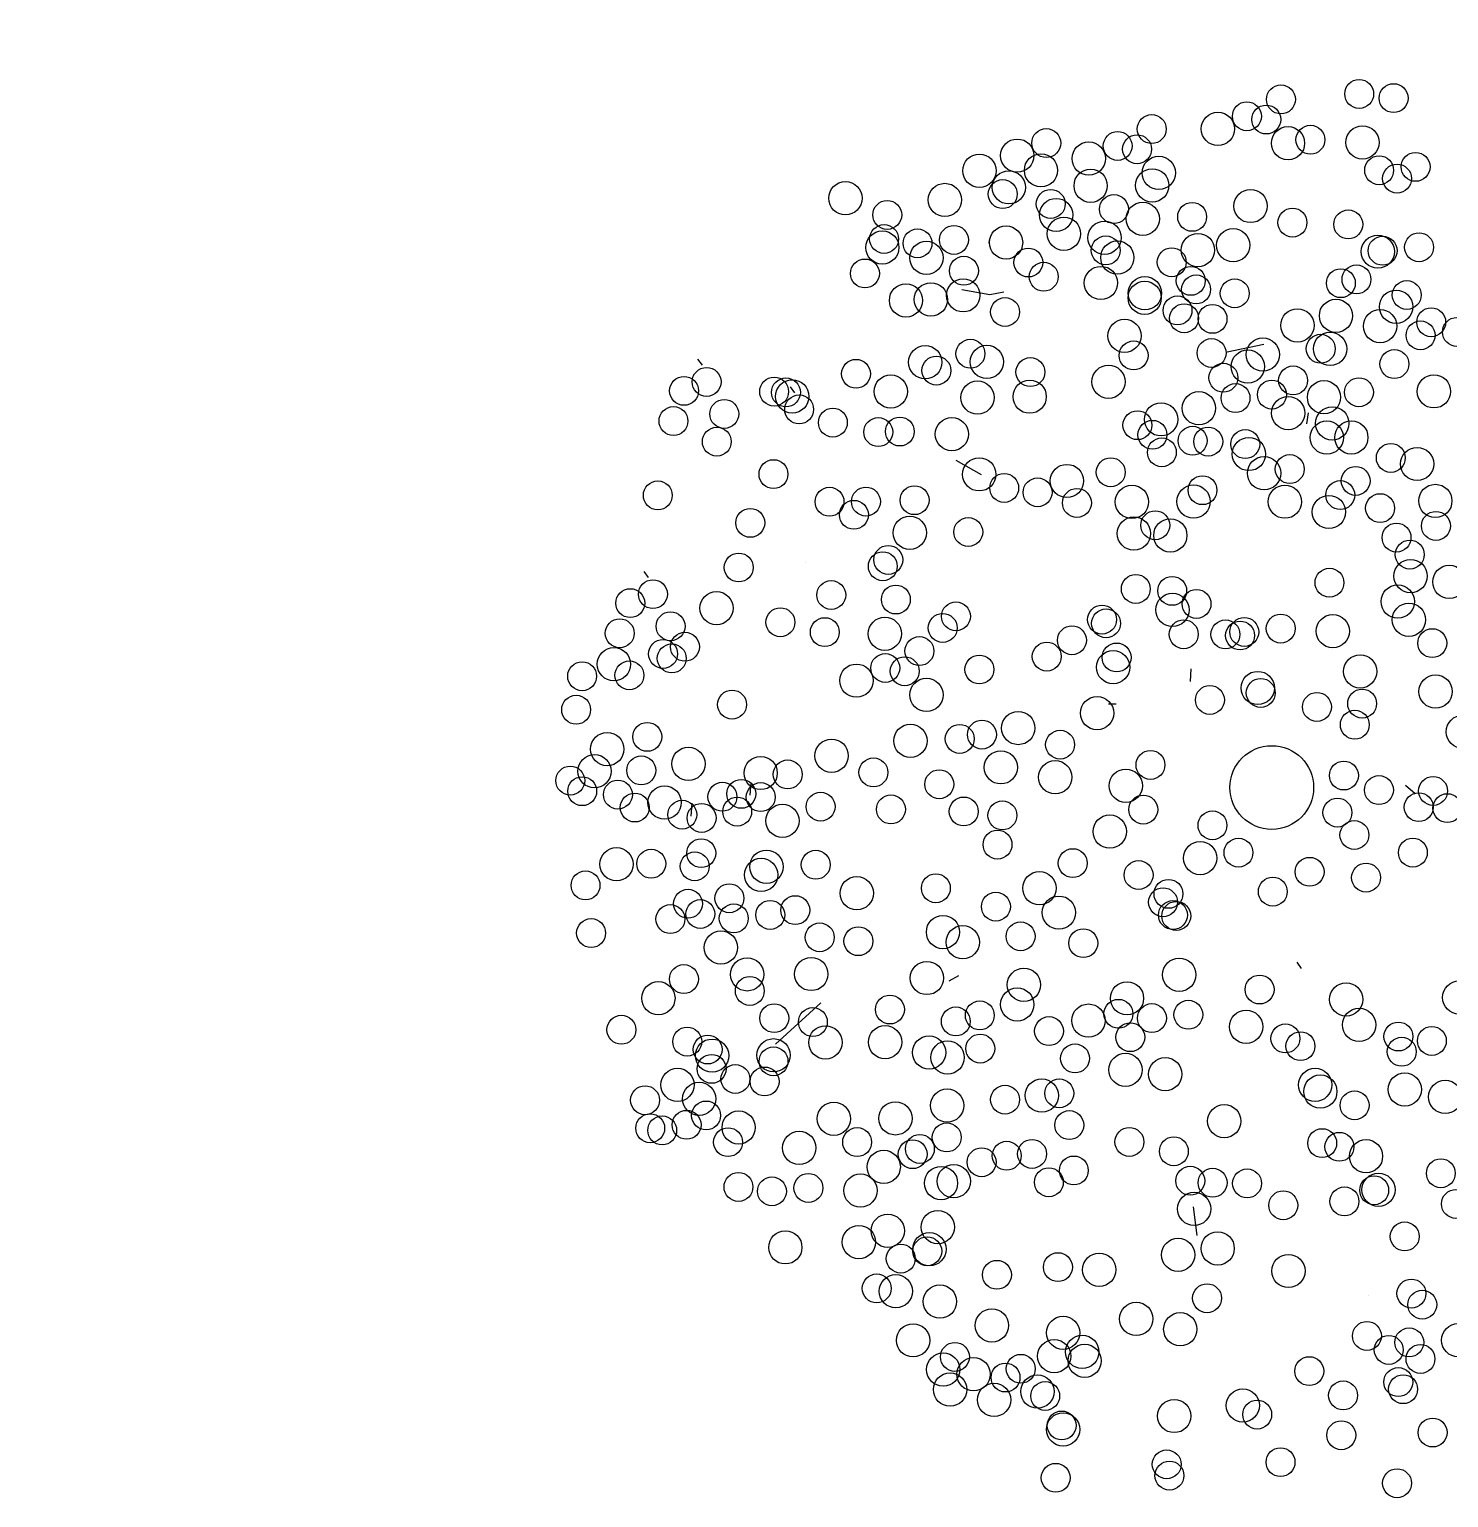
# Model space of a CAD drawing. Header units: millimetres. Extents: x 441061 to 442903, y 4515148 to 4515613.
# Drawn here: x 442460.7662 to 442461.0828, y 4515547.4732 to 4515547.8009 of the extents above; entities that cross this region are included whole.
import ezdxf

# ---------------------------------------------------------------- set-up
doc = ezdxf.new("R2010")
doc.units = ezdxf.units.MM
doc.linetypes.add('CONTINUA', pattern=[0])
doc.layers.add('01_piscinas', color=254, linetype='Continuous')

# ---------------------------------------------------------------- blocks, each defined once
blk = doc.blocks.new('A$C21391103')
at = {"layer": '01_piscinas'}
for p, q in [((162.1814, 96.9685), (162.1823, 96.9745)), ((162.1327, 96.8856), (162.1828, 96.8764)), ((162.1828, 96.8764), (162.2074, 96.8816)), ((162.1828, 96.8764), (162.1828, 96.8764)), ((162.6715, 96.7876), (162.6061, 96.7735)), ((161.6696, 96.7503), (161.6617, 96.7612)), ((161.8347, 96.7012), (161.8269, 96.712)), ((161.8, 96.6938), (161.8009, 96.6999)), ((162.7482, 96.6458), (162.7512, 96.6651)), ((162.1678, 96.5548), (162.1226, 96.5802)), ((161.8541, 96.3981), (161.8541, 96.3981)), ((161.5737, 96.3714), (161.5659, 96.3822)), ((162.5404, 96.1856), (162.542, 96.2085)), ((162.3946, 96.1458), (162.408, 96.1456)), ((161.755, 95.9826), (161.7566, 96.0055)), ((162.9243, 96.0004), (162.9417, 95.9855)), ((161.6497, 95.9454), (161.6512, 95.9683)), ((162.739, 95.6735), (162.7312, 95.6844)), ((162.1267, 95.6599), (162.1095, 95.6508)), ((161.8809, 95.6118), (161.8, 95.5383)), ((162.5454, 95.2477), (162.5519, 95.1963)), ((162.8582, 95.089), (162.8582, 95.089)), ((162.2049, 95.0124), (162.1995, 95.0095)), ((162.6527, 94.8694), (162.6473, 94.8666))]:
    blk.add_line(p, q, dxfattribs=at)
at = {"layer": '01_piscinas', "elevation": 0}
blk.add_lwpolyline([(167.6375, 97.3281, 0.018198), (161.1038, 97.4998, 0.005162), (159.7628, 97.4724, 0.026485), (152.9089, 96.8973, 0.006797), (151.156, 96.644, 0.006797)], format="xyb", dxfattribs=at)
at = {"layer": '01_piscinas'}
for centre, radius in [((162.8417, 97.2347), 0.0258), ((162.7021, 97.225), 0.0258), ((162.9031, 97.2272), 0.0258), ((162.6413, 97.1948), 0.0258), ((162.6759, 97.189), 0.0258), ((162.4715, 97.172), 0.0258), ((162.5897, 97.1723), 0.0297), ((162.7147, 97.1467), 0.0297), ((162.7547, 97.1529), 0.0258), ((162.8476, 97.1482), 0.0297), ((162.2316, 97.1245), 0.0297), ((162.2833, 97.147), 0.0258), ((162.4107, 97.1418), 0.0258), ((162.4453, 97.136), 0.0258), ((162.164, 97.0976), 0.0297), ((162.2739, 97.0983), 0.0297), ((162.3591, 97.1193), 0.0297), ((162.8773, 97.0984), 0.0258), ((162.9423, 97.1045), 0.0258), ((162.2165, 97.0679), 0.0297), ((162.3625, 97.0708), 0.0297), ((162.4724, 97.0714), 0.0297), ((162.4841, 97.0937), 0.0297), ((162.9093, 97.0836), 0.0258), ((161.9249, 97.0484), 0.0297), ((162.1024, 97.0454), 0.0297), ((162.2056, 97.0559), 0.0258), ((162.2912, 97.0383), 0.0258), ((162.301, 97.0186), 0.0297), ((162.4041, 97.0291), 0.0258), ((162.6479, 97.0346), 0.0297), ((161.9995, 97.0187), 0.0258), ((162.4555, 97.0117), 0.0297), ((162.5436, 97.0152), 0.0258), ((162.7226, 97.005), 0.0258), ((162.8223, 97.0018), 0.0258), ((161.9939, 96.9757), 0.0258), ((162.0536, 96.968), 0.0258), ((162.1186, 96.9741), 0.0258), ((162.2115, 96.9694), 0.0297), ((162.3148, 96.9851), 0.0297), ((162.3873, 96.978), 0.0297), ((162.6168, 96.9645), 0.0297), ((161.9908, 96.9605), 0.0297), ((162.0694, 96.9421), 0.0297), ((162.3895, 96.9554), 0.0258), ((162.4101, 96.9425), 0.0297), ((162.5539, 96.9559), 0.0297), ((162.875, 96.9531), 0.0297), ((162.8835, 96.9548), 0.0258), ((162.9485, 96.9609), 0.0258), ((162.1363, 96.919), 0.0258), ((162.2513, 96.9337), 0.0258), ((162.5071, 96.9342), 0.0258), ((161.9597, 96.9142), 0.0258), ((162.2788, 96.9084), 0.0258), ((162.3808, 96.8972), 0.0297), ((162.5412, 96.901), 0.0258), ((162.809, 96.8968), 0.0258), ((162.8369, 96.9036), 0.0258), ((162.033, 96.8661), 0.0297), ((162.0775, 96.8679), 0.0297), ((162.1351, 96.8751), 0.0297), ((162.4589, 96.8707), 0.0297), ((162.4594, 96.8788), 0.0297), ((162.5507, 96.8857), 0.0258), ((162.6196, 96.8787), 0.0258), ((162.9266, 96.8757), 0.0258), ((162.2097, 96.8454), 0.0258), ((162.5175, 96.8482), 0.0258), ((162.8003, 96.8386), 0.0297), ((162.9075, 96.8548), 0.0297), ((162.5293, 96.8342), 0.0258), ((162.58, 96.8331), 0.0258), ((162.7314, 96.8215), 0.0297), ((162.8789, 96.8202), 0.0297), ((162.9702, 96.8271), 0.0258), ((163.0161, 96.8098), 0.0258), ((162.423, 96.8028), 0.0297), ((162.7898, 96.7794), 0.0297), ((162.9512, 96.8037), 0.0258), ((162.0674, 96.7556), 0.0297), ((162.148, 96.7709), 0.0258), ((162.1773, 96.7562), 0.0297), ((162.4392, 96.7678), 0.0258), ((162.5783, 96.7722), 0.0258), ((162.6698, 96.7693), 0.0297), ((162.773, 96.7798), 0.0258), ((161.9438, 96.735), 0.0258), ((162.0872, 96.7408), 0.0258), ((162.255, 96.7381), 0.0258), ((162.6429, 96.7479), 0.0297), ((162.9045, 96.7525), 0.0258), ((161.6772, 96.7206), 0.0258), ((162.0058, 96.7034), 0.0297), ((162.3944, 96.7208), 0.0297), ((162.5993, 96.7281), 0.0258), ((162.7238, 96.7232), 0.0258), ((162.9751, 96.7037), 0.0297), ((161.6369, 96.7046), 0.0258), ((161.7977, 96.7032), 0.0258), ((161.8188, 96.7019), 0.0258), ((161.8301, 96.6947), 0.0297), ((162.1606, 96.6926), 0.0297), ((162.2537, 96.6942), 0.0297), ((162.621, 96.6918), 0.0258), ((162.6859, 96.6979), 0.0258), ((162.7789, 96.6932), 0.0297), ((162.8413, 96.702), 0.0258), ((161.7088, 96.6633), 0.0258), ((161.8423, 96.6715), 0.0258), ((162.4882, 96.6537), 0.0297), ((162.5557, 96.6736), 0.0297), ((162.715, 96.6649), 0.0297), ((161.6181, 96.6507), 0.0258), ((161.9025, 96.6479), 0.0258), ((161.9836, 96.631), 0.0258), ((162.022, 96.632), 0.0258), ((162.1149, 96.6273), 0.0297), ((162.446, 96.6433), 0.0258), ((162.4728, 96.6261), 0.0258), ((162.7936, 96.6465), 0.0297), ((161.6954, 96.6139), 0.0258), ((162.5445, 96.6156), 0.0258), ((162.5723, 96.614), 0.0258), ((162.6384, 96.6095), 0.0258), ((162.7839, 96.6212), 0.0297), ((162.8277, 96.6214), 0.0297), ((162.4896, 96.5948), 0.0258), ((162.6449, 96.5918), 0.0297), ((162.8981, 96.5849), 0.0258), ((162.9451, 96.574), 0.0297), ((161.7965, 96.5559), 0.0258), ((162.1638, 96.5555), 0.0297), ((162.3202, 96.5437), 0.0297), ((162.3983, 96.5592), 0.0258), ((162.6719, 96.5574), 0.0297), ((162.7178, 96.5649), 0.0258), ((162.2082, 96.5312), 0.0258), ((162.2679, 96.5234), 0.0258), ((162.5621, 96.5272), 0.0258), ((162.8354, 96.5438), 0.0258), ((161.5901, 96.518), 0.0258), ((161.8965, 96.5066), 0.0258), ((161.9616, 96.5068), 0.0258), ((162.0483, 96.5094), 0.0258), ((162.338, 96.5045), 0.0258), ((162.4362, 96.5063), 0.0297), ((162.5461, 96.5069), 0.0297), ((162.7091, 96.5067), 0.0297), ((162.808, 96.5185), 0.0258), ((162.879, 96.4952), 0.0258), ((162.9776, 96.508), 0.0297), ((161.7552, 96.4689), 0.0258), ((161.94, 96.4833), 0.0258), ((162.7877, 96.4883), 0.0297), ((162.0396, 96.4512), 0.0297), ((162.1441, 96.4526), 0.0258), ((162.4397, 96.4498), 0.0297), ((162.4778, 96.4646), 0.0258), ((162.5047, 96.4465), 0.0297), ((162.9083, 96.4426), 0.0258), ((162.9787, 96.4634), 0.0258), ((161.9916, 96.3914), 0.0258), ((162.0014, 96.4028), 0.0258), ((162.932, 96.4122), 0.0258), ((161.7345, 96.3892), 0.0258), ((162.9334, 96.3739), 0.0297), ((163.0026, 96.3634), 0.0297), ((161.5814, 96.3416), 0.0258), ((161.8996, 96.3401), 0.0258), ((162.4431, 96.3509), 0.0258), ((162.508, 96.3475), 0.0258), ((162.7887, 96.3621), 0.0258), ((161.541, 96.3256), 0.0258), ((161.6949, 96.3166), 0.0297), ((162.0149, 96.332), 0.0258), ((162.5085, 96.3135), 0.0297), ((162.5514, 96.3242), 0.0258), ((162.9105, 96.3283), 0.0297), ((161.8089, 96.2914), 0.0258), ((162.1221, 96.302), 0.0258), ((162.3828, 96.2962), 0.0258), ((162.39, 96.2895), 0.0258), ((162.9305, 96.2959), 0.0297), ((161.5222, 96.2718), 0.0258), ((161.6129, 96.2843), 0.0258), ((161.8881, 96.2738), 0.0258), ((161.9953, 96.2709), 0.0297), ((162.0985, 96.2813), 0.0258), ((162.3292, 96.2593), 0.0258), ((162.5286, 96.27), 0.0258), ((162.603, 96.2698), 0.0258), ((162.6291, 96.2678), 0.0258), ((162.6367, 96.2741), 0.0258), ((162.7017, 96.2802), 0.0258), ((162.7946, 96.2755), 0.0297), ((161.5995, 96.2349), 0.0258), ((161.6385, 96.2477), 0.0258), ((162.0569, 96.24), 0.0258), ((162.9721, 96.2542), 0.0258), ((161.5118, 96.2165), 0.0297), ((161.615, 96.227), 0.0258), ((161.9961, 96.2098), 0.0258), ((162.1639, 96.2071), 0.0258), ((162.2842, 96.2302), 0.0258), ((162.4026, 96.2112), 0.0297), ((162.4089, 96.2286), 0.0258), ((162.8435, 96.2037), 0.0297), ((161.4551, 96.1951), 0.0258), ((161.5394, 96.1967), 0.0258), ((161.9445, 96.1872), 0.0297), ((162.0307, 96.204), 0.0258), ((162.0695, 96.1617), 0.0297), ((162.6606, 96.1741), 0.0297), ((162.666, 96.1653), 0.0258), ((162.978, 96.1677), 0.0297), ((161.4444, 96.1353), 0.0258), ((161.7226, 96.1444), 0.0258), ((162.374, 96.1292), 0.0297), ((162.5753, 96.1527), 0.0258), ((162.7663, 96.1402), 0.0258), ((162.847, 96.1462), 0.0258), ((162.2333, 96.1026), 0.0297), ((162.8339, 96.1085), 0.0258), ((161.5713, 96.0868), 0.0258), ((162.0409, 96.0797), 0.0297), ((162.1289, 96.0832), 0.0258), ((162.1686, 96.0909), 0.0258), ((163.0269, 96.0959), 0.0297), ((161.4999, 96.065), 0.0297), ((161.9002, 96.0531), 0.0297), ((162.308, 96.0729), 0.0258), ((161.4772, 96.0254), 0.0297), ((161.5606, 96.027), 0.0258), ((161.6447, 96.0386), 0.0297), ((161.7737, 96.0223), 0.0297), ((161.9749, 96.0234), 0.0258), ((162.2022, 96.0324), 0.0297), ((162.4693, 96.0367), 0.0258), ((162.6857, 95.9964), 0.0747), ((162.6857, 95.9964), 0.0747), ((161.4339, 96.0087), 0.0258), ((161.8219, 96.0198), 0.0258), ((162.0924, 96.0022), 0.0258), ((162.2993, 96.0147), 0.0297), ((162.4252, 95.9996), 0.0297), ((162.8144, 96.0178), 0.0258), ((161.4552, 95.9898), 0.0258), ((161.5189, 95.9837), 0.0258), ((161.6022, 95.9695), 0.0297), ((161.7054, 95.9799), 0.0258), ((161.7391, 95.9851), 0.0258), ((161.7737, 95.9793), 0.0258), ((162.877, 95.9919), 0.0258), ((162.9736, 95.9903), 0.0258), ((161.549, 95.9607), 0.0258), ((161.6337, 95.9479), 0.0258), ((161.7318, 95.9534), 0.0258), ((161.8806, 95.9622), 0.0258), ((162.0061, 95.9574), 0.0258), ((162.136, 95.9536), 0.0258), ((162.205, 95.9467), 0.0258), ((162.4564, 95.957), 0.0258), ((162.8029, 95.9516), 0.0258), ((162.948, 95.9613), 0.0258), ((162.999, 95.9596), 0.0258), ((161.6683, 95.9421), 0.0258), ((161.8125, 95.9369), 0.0297), ((162.3966, 95.9177), 0.0297), ((162.5799, 95.9289), 0.0258), ((162.1963, 95.8945), 0.0258), ((162.8331, 95.9116), 0.0258), ((161.6676, 95.8792), 0.0258), ((162.5579, 95.8704), 0.0297), ((162.6263, 95.8801), 0.0258), ((162.9375, 95.8802), 0.0258), ((161.5164, 95.8594), 0.0297), ((161.5784, 95.8603), 0.0258), ((161.656, 95.8557), 0.0258), ((161.7745, 95.8403), 0.0297), ((161.7839, 95.855), 0.0297), ((161.8719, 95.8585), 0.0258), ((162.3306, 95.8614), 0.0258), ((162.4481, 95.8402), 0.0258), ((162.7533, 95.8459), 0.0258), ((161.4611, 95.8217), 0.0258), ((162.0863, 95.8166), 0.0258), ((162.271, 95.8165), 0.0297), ((162.8539, 95.8355), 0.0258), ((161.644, 95.7889), 0.0258), ((161.7178, 95.7987), 0.0258), ((161.9451, 95.8077), 0.0297), ((162.4917, 95.7916), 0.0258), ((162.5014, 95.8065), 0.0258), ((162.6876, 95.8105), 0.0258), ((161.6125, 95.7615), 0.0258), ((161.666, 95.7706), 0.0258), ((161.7257, 95.7628), 0.0258), ((161.7907, 95.7689), 0.0258), ((161.8354, 95.7775), 0.0258), ((162.1934, 95.7837), 0.0258), ((162.3058, 95.773), 0.0297), ((162.5094, 95.7687), 0.0258), ((162.5153, 95.7671), 0.0258), ((161.4711, 95.7365), 0.0258), ((162.099, 95.7383), 0.0297), ((161.7027, 95.7107), 0.0297), ((161.879, 95.7289), 0.0258), ((161.948, 95.722), 0.0258), ((162.1343, 95.7202), 0.0297), ((162.2375, 95.7307), 0.0258), ((162.3494, 95.7185), 0.0258), ((161.7496, 95.6628), 0.0297), ((161.864, 95.6634), 0.0297), ((162.0704, 95.6563), 0.0297), ((162.5206, 95.6621), 0.0297), ((161.6367, 95.6544), 0.0258), ((161.7543, 95.6332), 0.0258), ((162.2434, 95.6442), 0.0297), ((162.664, 95.6357), 0.0258), ((161.5911, 95.6202), 0.0297), ((162.2316, 95.609), 0.0297), ((162.4274, 95.62), 0.0297), ((162.8185, 95.6181), 0.0297), ((163.0202, 95.6215), 0.0297), ((161.7979, 95.5846), 0.0258), ((161.8668, 95.5777), 0.0258), ((162.0043, 95.6), 0.0258), ((162.1219, 95.5788), 0.0258), ((162.1647, 95.5896), 0.0258), ((162.3586, 95.5802), 0.0297), ((162.4121, 95.5924), 0.0258), ((162.4718, 95.5847), 0.0258), ((162.5368, 95.5908), 0.0258), ((161.5251, 95.5639), 0.0258), ((162.2882, 95.5615), 0.0258), ((162.6399, 95.5692), 0.0297), ((162.8415, 95.5726), 0.0297), ((162.9117, 95.5518), 0.0258), ((161.6426, 95.5427), 0.0258), ((161.6791, 95.5286), 0.0258), ((161.8892, 95.5413), 0.0297), ((161.9956, 95.5418), 0.0297), ((162.0742, 95.5233), 0.0297), ((162.1655, 95.5303), 0.0258), ((162.4333, 95.5506), 0.0258), ((162.71, 95.5484), 0.0258), ((162.7369, 95.5346), 0.0258), ((162.9714, 95.544), 0.0258), ((161.6869, 95.5177), 0.0297), ((161.7968, 95.5183), 0.0297), ((161.7966, 95.5075), 0.0258), ((162.1073, 95.5145), 0.0297), ((162.3346, 95.5128), 0.0258), ((162.9176, 95.5247), 0.0258), ((161.6862, 95.4941), 0.0258), ((161.7285, 95.476), 0.0258), ((162.4246, 95.4923), 0.0297), ((162.4957, 95.4846), 0.0297), ((161.6253, 95.4655), 0.0297), ((161.7807, 95.4716), 0.0258), ((162.2752, 95.4463), 0.0297), ((162.3065, 95.4504), 0.0258), ((162.7631, 95.4655), 0.0297), ((162.7724, 95.4535), 0.0297), ((162.923, 95.4572), 0.0297), ((162.9953, 95.444), 0.0297), ((161.5674, 95.4381), 0.0258), ((161.6639, 95.4406), 0.0297), ((162.1065, 95.4286), 0.0297), ((162.2097, 95.4391), 0.0258), ((162.8335, 95.429), 0.0258), ((161.6415, 95.3942), 0.0258), ((161.6763, 95.4109), 0.0258), ((161.9042, 95.405), 0.0297), ((162.0141, 95.4057), 0.0297), ((162.6009, 95.4007), 0.0297), ((161.5765, 95.3881), 0.0258), ((161.5979, 95.3843), 0.0258), ((161.7344, 95.3894), 0.0297), ((162.1057, 95.3718), 0.0258), ((162.3244, 95.3937), 0.0258), ((161.7155, 95.3632), 0.0258), ((161.8426, 95.3529), 0.0297), ((161.9458, 95.3633), 0.0258), ((162.0449, 95.3417), 0.0258), ((162.0577, 95.3512), 0.0258), ((162.2579, 95.3422), 0.0258), ((162.4316, 95.3636), 0.0258), ((162.511, 95.3469), 0.0258), ((162.7757, 95.3615), 0.0258), ((162.8064, 95.3549), 0.0258), ((162.8539, 95.3381), 0.0297), ((161.9932, 95.3191), 0.0297), ((162.168, 95.3274), 0.0258), ((162.2127, 95.339), 0.0258), ((162.0955, 95.2902), 0.0297), ((162.1183, 95.2935), 0.0297), ((162.2879, 95.2916), 0.0258), ((162.3325, 95.3127), 0.0258), ((162.5403, 95.2943), 0.0258), ((162.5801, 95.2908), 0.0258), ((162.6417, 95.2896), 0.0258), ((162.9874, 95.3077), 0.0258), ((161.7341, 95.2832), 0.0258), ((161.7938, 95.2754), 0.0258), ((161.8588, 95.2815), 0.0258), ((161.9517, 95.2768), 0.0297), ((162.8685, 95.2773), 0.0258), ((162.8762, 95.2782), 0.0297), ((162.5472, 95.2441), 0.0297), ((162.7062, 95.2505), 0.0258), ((162.8154, 95.2575), 0.0258), ((163.0144, 95.2529), 0.0258), ((162.0897, 95.2116), 0.0297), ((161.949, 95.1849), 0.0297), ((162.0005, 95.205), 0.0297), ((162.9229, 95.1949), 0.0258), ((161.8177, 95.1754), 0.0297), ((162.0747, 95.1721), 0.0297), ((162.0709, 95.1685), 0.0258), ((162.5186, 95.1621), 0.0297), ((162.5892, 95.1735), 0.0297), ((162.0237, 95.1553), 0.0258), ((162.3042, 95.1401), 0.0258), ((162.3779, 95.1355), 0.0297), ((162.7154, 95.1332), 0.0297), ((162.1953, 95.1264), 0.0258), ((161.9808, 95.1021), 0.0258), ((162.0149, 95.097), 0.0297), ((162.0935, 95.0786), 0.0297), ((162.5702, 95.0846), 0.0258), ((162.9349, 95.0929), 0.0258), ((162.9543, 95.0731), 0.0258), ((162.1863, 95.036), 0.0297), ((162.4439, 95.0476), 0.0297), ((162.5225, 95.0292), 0.0297), ((162.0456, 95.0094), 0.0297), ((162.3134, 95.0228), 0.0297), ((162.8555, 95.0172), 0.0258), ((162.931, 95.0058), 0.0258), ((163.0184, 95.0096), 0.0297), ((162.1203, 94.9798), 0.0258), ((162.2976, 94.9812), 0.0297), ((162.3476, 94.9888), 0.0297), ((162.3518, 94.9728), 0.0297), ((162.8945, 94.9923), 0.0258), ((162.9511, 94.9762), 0.0258), ((162.0994, 94.9572), 0.0297), ((162.1537, 94.9488), 0.0297), ((162.2378, 94.9586), 0.0258), ((162.7526, 94.9544), 0.0258), ((162.1116, 94.9215), 0.0297), ((162.2106, 94.943), 0.0258), ((162.9115, 94.9349), 0.0258), ((162.9201, 94.9222), 0.0258), ((162.1901, 94.9031), 0.0297), ((162.2675, 94.9179), 0.0297), ((162.2814, 94.91), 0.0258), ((162.6341, 94.8931), 0.0297), ((162.813, 94.9111), 0.0258), ((162.5116, 94.8743), 0.0297), ((162.6597, 94.8769), 0.0258), ((162.3134, 94.8503), 0.0297), ((162.3108, 94.8574), 0.0258), ((162.9728, 94.8448), 0.0258), ((162.8098, 94.84), 0.0258), ((162.7013, 94.7919), 0.0258), ((162.4982, 94.788), 0.0258), ((162.5031, 94.7679), 0.0258), ((162.3001, 94.764), 0.0258), ((162.9093, 94.7543), 0.0258)]:
    blk.add_circle(centre, radius, dxfattribs=at)

msp = doc.modelspace()

# ---------------------------------------------------------------- block references
at = {"layer": '01_piscinas', "color": 6, "linetype": 'CONTINUA', "xscale": 0.125, "yscale": 0.125, "zscale": 0.125}
msp.add_blockref('A$C21391103', (442440.70759, 4515535.63213), dxfattribs=at)

doc.saveas('drawing.dxf')
